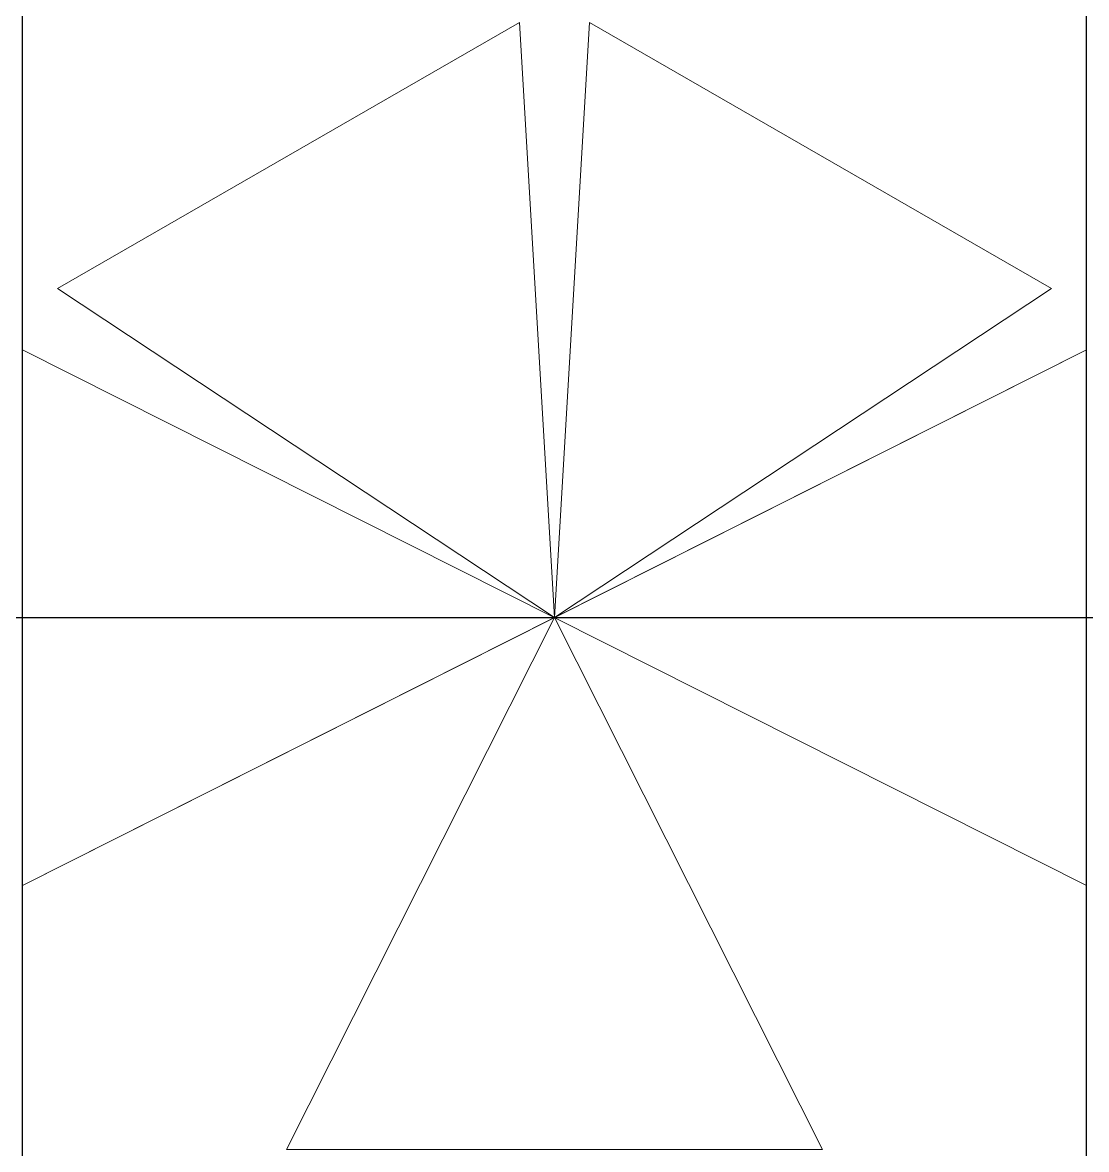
# Model space of a CAD drawing. Header units: metres. Extents: x -0.00399 to 0.00399, y -0.00399 to 0.00446.
import ezdxf

# ---------------------------------------------------------------- set-up
doc = ezdxf.new("R2010")
doc.units = ezdxf.units.M
doc.header["$PDMODE"] = 2
doc.layers.add('Level 7', color=7, linetype='Continuous')

# ---------------------------------------------------------------- blocks, each defined once
blk = doc.blocks.new('01004C1')
at = {"layer": 'Level 7', "color": 2, "linetype": 'Continuous', "lineweight": 13, "flags": 128}
for points in [[(-0.00399, 0.00201), (-0.00399, -0.00201), (0.00399, 0.00201), (0.00399, -0.00201), (-0.00399, 0.00201)], [(0, 0), (-0.00399, -0.00201), (-0.00399, 0.00201), (0.00399, -0.00201), (0.00399, 0.00201), (0, 0), (-0.00201, -0.00399), (0.00201, -0.00399), (0, 0)], [(-0.00201, -0.00399), (0.00201, -0.00399), (0, 0), (-0.00201, -0.00399)]]:
    blk.add_lwpolyline(points, dxfattribs=at)
blk = doc.blocks.new('HALF VLAVE (OPEN)')
at = {"layer": 'Level 7', "color": 2, "linetype": 'Continuous', "lineweight": 13}
for p, q in [((0, 0), (0.0002615, 0.0044645)), ((0.0002615, 0.0044645), (0.0037285, 0.0024695)), ((0.0037285, 0.0024695), (0, 0))]:
    blk.add_line(p, q, dxfattribs=at)
blk = doc.blocks.new('HALF VLAVE (OPEN)1')
at = {"layer": 'Level 7', "color": 2, "linetype": 'Continuous', "lineweight": 13}
for p, q in [((-0.0002615, 0.0044645), (-0.0037285, 0.0024695)), ((0, 0), (-0.0002615, 0.0044645)), ((-0.0037285, 0.0024695), (0, 0))]:
    blk.add_line(p, q, dxfattribs=at)
blk = doc.blocks.new('FIVE-WAY VALVE')
at = {"color": 9, "linetype": 'Continuous', "lineweight": 0, "true_color": 0xc8c8c8}
for name in ['HALF VLAVE (OPEN)1', 'HALF VLAVE (OPEN)', '01004C1']:
    blk.add_blockref(name, (0, 0), dxfattribs=at)

msp = doc.modelspace()

# ---------------------------------------------------------------- linework, layer by layer
for p in [(-0.00399, 0), (0.00399, 0)]:
    msp.add_point(p)

# ---------------------------------------------------------------- block references
msp.add_blockref('FIVE-WAY VALVE', (0, 0))

doc.saveas('drawing.dxf')
